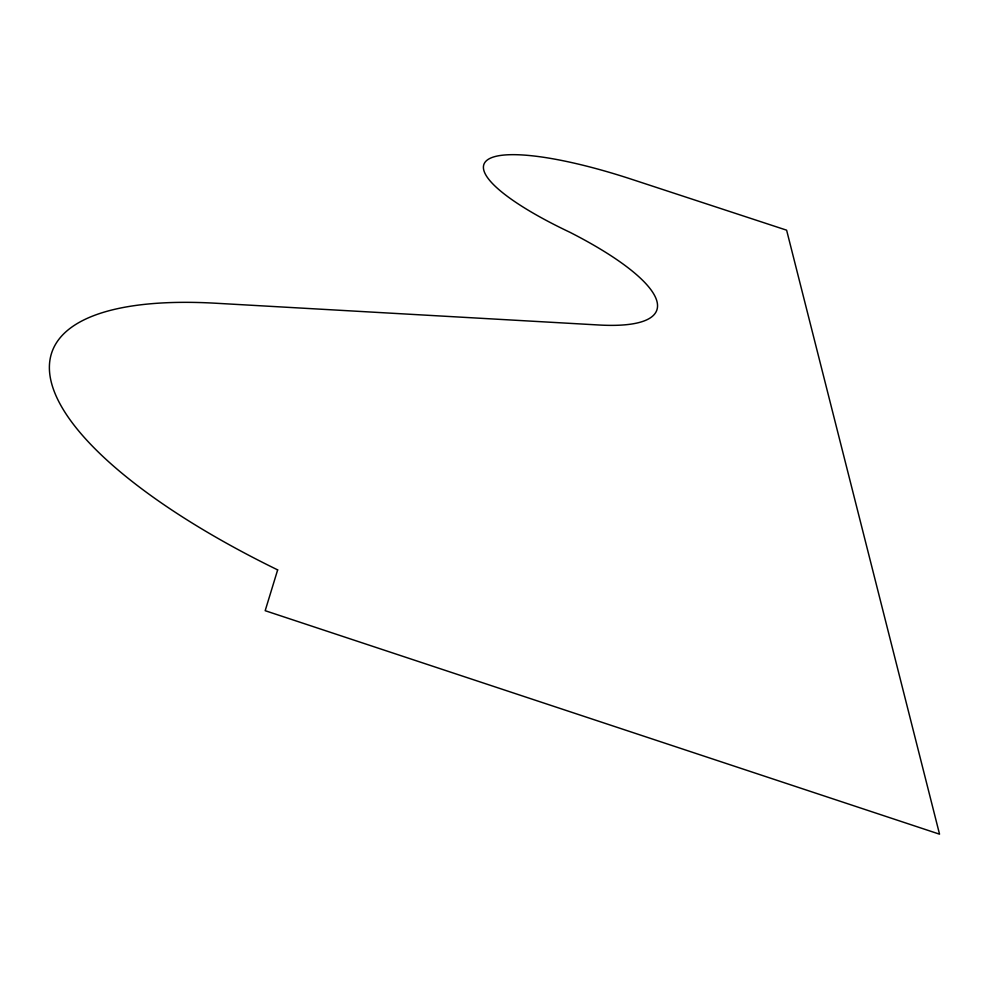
<?xml version="1.0" encoding="UTF-8"?>
<svg xmlns="http://www.w3.org/2000/svg" width="989" height="989" viewBox="0 0 989 989"><rect width="100%" height="100%" fill="white"/><g stroke="black" fill="none" stroke-linecap="round" stroke-linejoin="round"><path stroke-width="1.48" d="M277.662 569.887L265.176 610.695L939.55 834.184L786.614 230.177L631.897 179.368A169.23 37.112 20.1 0 0 486.625 160.552A169.23 37.112 20.1 0 0 569.887 232.267A208.147 51.107 19.3 0 1 598.926 324.998L215.614 303.227A422.365 136.581 19.7 0 0 277.662 569.887"/></g></svg>
